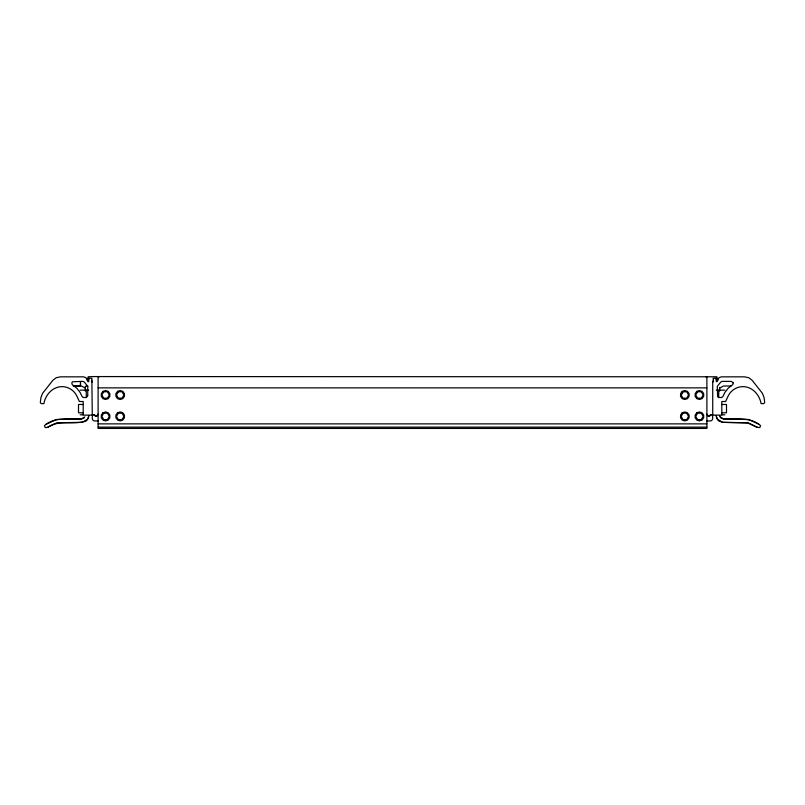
<?xml version="1.0" encoding="UTF-8"?>
<svg xmlns="http://www.w3.org/2000/svg" width="805" height="805" viewBox="0 0 805 805"><rect width="100%" height="100%" fill="white"/><g stroke="black" fill="none" stroke-linecap="round" stroke-linejoin="round"><path stroke-width="1.21" d="M719.67 391.069L719.67 387.457M88.942 378.239L88.661 381.651L87.896 381.651L86.075 377.776L83.66 376.841L60.305 376.841L56.189 377.746L52.848 380.312L42.544 393.373L40.944 397.569L40.31 402.369L41.105 403.607L43.883 403.637C45.754 393.011 55.495 384.015 66.785 387.346A16.563 16.563 0 0 1 76.857 396.04L79.373 401.504L83.187 401.504L83.187 415.128L92.273 415.128L91.851 378.239L88.942 378.239L88.248 380.654L87.343 380.071L88.178 376.78L92.817 376.569L716.822 376.78L717.658 380.071L716.752 380.654L716.058 378.239L713.15 378.239L713.461 381.077L712.727 381.771L712.727 415.128L721.813 415.128L721.813 401.504L725.627 401.504L728.143 396.04A16.563 16.563 0 0 1 738.215 387.346C749.505 384.015 759.246 393.011 761.117 403.637L763.895 403.607L764.69 402.369L764.056 397.569L762.456 393.373L752.152 380.312L748.811 377.746L744.695 376.841L721.34 376.841L718.925 377.776L717.104 381.651L716.339 381.651L716.058 378.239M80.47 385.987L80.49 382.546L80.47 385.987L73.285 385.967M88.812 415.722L87.715 419.214L82.271 422.353L56.964 422.756L47.465 427.405L45.231 427.606L44.436 425.634C54.468 416.557 68.918 419.516 81.325 418.932L84.837 416.899M91.851 380.242L91.418 381.399L92.273 382.033M88.812 416.819L86.517 420.814C73.929 425.483 59.097 419.174 47.465 427.405M681.131 394.963L682.982 391.753L686.695 391.753L688.547 394.973L686.695 398.193L682.982 398.193L681.131 394.963L682.982 391.763M98.502 376.78L99.126 376.841M705.874 376.841L706.498 376.78M712.727 382.033L713.582 381.399L713.15 380.242M719.901 387.99L723.433 386.038L730.88 385.998M49.86 422.575L46.157 424.205M50.896 422.092L56.37 419.516L81.697 418.902L84.143 418.006M85.33 391.069L85.32 386.249L87.906 386.249M98.109 387.869L706.891 387.869M80.128 390.143L88.671 390.143M716.329 390.143L724.872 390.143M83.187 404.482L78.508 404.482L78.508 412.794L83.187 412.794M721.813 404.482L726.492 404.482L726.492 412.794L721.813 412.794M92.273 414.666L94.527 414.666L95.403 415.954L97.133 415.843L98.109 414.152L96.761 416.004L95.362 416.105L94.165 414.867L92.474 415.078L92.273 418.369A2.596 2.596 0 0 0 94.869 420.965L98.482 420.965M712.727 414.666L710.473 414.666L709.597 415.954L707.867 415.843L706.891 414.152L708.239 416.004L709.638 416.105L710.835 414.867L712.526 415.078L712.727 418.369A2.596 2.596 0 0 1 710.131 420.965L706.518 420.965M80.128 414.806L82.814 414.806M722.186 414.806L724.872 414.806M98.109 423.873L706.891 423.873M98.109 427.133L706.891 427.133M74.12 385.998L81.567 386.038L85.099 387.99M748.036 422.756L722.729 422.353L717.285 419.214L716.188 415.722M716.188 416.819L718.483 420.814L722.638 422.333L747.805 422.947L756.891 427.224L759.769 427.606L760.564 425.634C750.532 416.557 736.082 419.516 723.675 418.932L720.163 416.899M758.843 424.205L748.63 419.516L723.303 418.902L720.857 418.006L719.63 415.883M749.063 423.229L757.535 427.405M718.734 390.143L718.734 397.539M706.891 376.841L706.891 428.431L98.109 428.431L98.109 376.841M86.266 390.143L86.266 397.539M733.184 382.818L732.781 384.599L728.203 388.201L724.993 392.276L722.92 396.483L721.703 397.509L718.624 397.509L717.647 396.805L717.275 386.39L720.706 382.083L722.196 381.379L731.312 381.379L733.184 382.818M87.725 395.658L86.377 397.509L83.297 397.509L82.08 396.483L80.007 392.276L76.797 388.201L72.219 384.599L71.816 382.818L72.51 381.781L82.804 381.379L84.294 382.083L87.725 386.39L87.725 395.658M103.724 391.753L101.873 394.973L103.724 398.193L107.437 398.173L109.289 394.963L107.437 391.753L103.724 391.763M103.724 413.166L101.873 416.396L103.724 419.606L107.437 419.596L109.289 416.386L107.437 413.166L103.724 413.186M118.335 391.753L116.473 394.973L118.335 398.193L122.038 398.173L123.9 394.963L122.038 391.753L118.335 391.763M118.335 413.166L116.473 416.396L118.335 419.606L122.038 419.596L123.9 416.386L122.038 413.166L118.335 413.186M682.982 413.166L681.131 416.396L682.982 419.606L686.695 419.596L688.547 416.386L686.695 413.166L682.982 413.186M697.583 391.753L695.731 394.973L697.583 398.193L701.296 398.173L703.147 394.963L701.296 391.753L697.583 391.763M697.583 413.166L695.731 416.396L697.583 419.606L701.296 419.596L703.147 416.386L701.296 413.166L697.583 413.186M102.939 391.381L101.309 393.625L101.309 396.392L102.939 398.636L105.566 399.491L108.202 398.636L109.832 396.392L109.832 393.625L108.202 391.381L105.566 390.526L102.939 391.381M117.54 391.381L115.91 393.625L115.91 396.392L117.54 398.636L120.176 399.491L122.803 398.636L124.433 396.392L124.433 393.625L122.803 391.381L120.176 390.526L117.54 391.381M102.939 412.804L101.309 415.038L101.309 417.805L102.939 420.049L105.566 420.904L108.202 420.049L109.832 417.805L109.832 415.038L108.202 412.804L105.566 411.949L102.939 412.804M117.54 412.804L115.91 415.038L115.91 417.805L117.54 420.049L120.176 420.904L122.803 420.049L124.433 417.805L124.433 415.038L122.803 412.804L120.176 411.949L117.54 412.804M682.187 391.381L680.567 393.625L680.567 396.392L682.187 398.636L684.824 399.491L687.46 398.636L689.08 396.392L689.08 393.625L687.46 391.381L684.824 390.526L682.187 391.381M696.798 391.381L695.168 393.625L695.168 396.392L696.798 398.636L699.424 399.491L702.061 398.636L703.681 396.392L703.681 393.625L702.061 391.381L699.424 390.526L696.798 391.381M682.187 412.804L680.567 415.038L680.567 417.805L682.187 420.049L684.824 420.904L687.46 420.049L689.08 417.805L689.08 415.038L687.46 412.804L684.824 411.949L682.187 412.804M696.798 412.804L695.168 415.038L695.168 417.805L696.798 420.049L699.424 420.904L702.061 420.049L703.681 417.805L703.681 415.038L702.061 412.804L699.424 411.949L696.798 412.804"/></g></svg>
